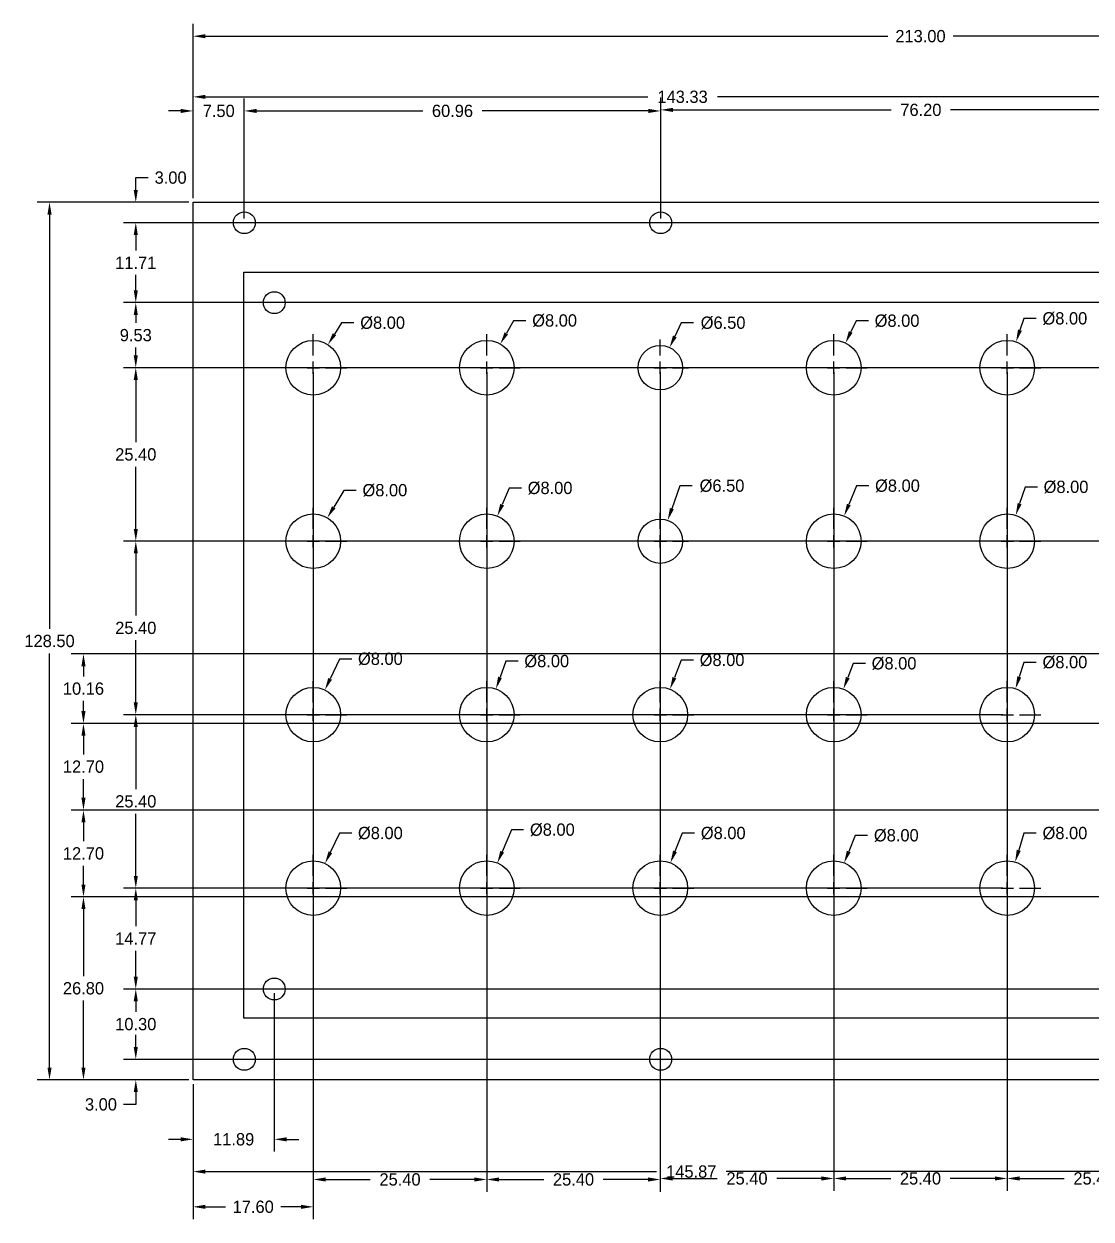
# Model space of a CAD drawing. Header units: millimetres. Extents: x -32 to 223, y -20 to 159.
# Drawn here: x -32.2 to 124, y -20.4 to 154.6 of the extents above; entities that cross this region are included whole.
import ezdxf

# ---------------------------------------------------------------- set-up
doc = ezdxf.new("R2010")
doc.units = ezdxf.units.MM
doc.header["$MEASUREMENT"] = 0
for name, color, linetype in [('Dimensions', 1, 'Continuous'), ('Dimensions 2', 1, 'Continuous'), ('Panel', 7, 'Continuous'), ('PCB', 5, 'Continuous')]:
    doc.layers.add(name, color=color, linetype=linetype)
doc.dimstyles.get("Standard").update_dxf_attribs({"dimscale": 10, "dimtxt": 0.18, "dimasz": 0.18, "dimexe": 0.18, "dimexo": 0.0625, "dimgap": 0.09, "dimtad": 0, "dimtih": 1, "dimtoh": 1, "dimzin": 0, "dimdsep": 46, "dimtxsty": 'Standard', "dimcen": -0.09, "dimadec": 0, "dimazin": 0, "dimtfac": 1, "dimtdec": 4, "dimtofl": 0, "dimtmove": 0, "dimatfit": 3, "dimfxl": 1, "dimtolj": 1, "dimtzin": 0, "dimarcsym": 0})

# ---------------------------------------------------------------- blocks, each defined once
blk = doc.blocks.new('*D55')
at = {"layer": 'Defpoints', "color": 0}
for p in [(-7.44, 152.81), (-7.44, 128.5), (205.56, 128.5)]:
    blk.add_point(p, dxfattribs=at)
at = {"layer": 'Dimensions', "color": 0, "lineweight": -2}
for p, q in [((-7.44, 129.12), (-7.44, 154.61)), ((205.56, 129.12), (205.56, 154.61)), ((-5.64, 152.81), (94.26, 152.81)), ((203.76, 152.81), (103.86, 152.81))]:
    blk.add_line(p, q, dxfattribs=at)
at = {"layer": 'Dimensions', "color": 0}
for points in [[(-5.64, 153.11), (-5.64, 152.51), (-7.44, 152.81)], [(203.76, 152.51), (203.76, 153.11), (205.56, 152.81)]]:
    blk.add_solid(points, dxfattribs=at)
at = {"layer": 'Dimensions', "color": 0, "insert": (99.06, 152.81), "char_height": 1.8, "attachment_point": 5}
blk.add_mtext('\\A1;213.00', dxfattribs=at)
blk = doc.blocks.new('*D56')
at = {"layer": 'Defpoints', "color": 0}
for p in [(-7.44, 141.87), (-7.44, 128.5), (0.06, 125.5)]:
    blk.add_point(p, dxfattribs=at)
at = {"layer": 'Dimensions', "color": 0, "lineweight": -2}
for p, q in [((-7.44, 129.12), (-7.44, 143.67)), ((0.06, 126.12), (0.06, 143.67)), ((-9.24, 141.87), (-11.04, 141.87)), ((1.86, 141.87), (3.66, 141.87))]:
    blk.add_line(p, q, dxfattribs=at)
at = {"layer": 'Dimensions', "color": 0}
for points in [[(-9.24, 141.57), (-9.24, 142.17), (-7.44, 141.87)], [(1.86, 142.17), (1.86, 141.57), (0.06, 141.87)]]:
    blk.add_solid(points, dxfattribs=at)
at = {"layer": 'Dimensions', "color": 0, "insert": (-3.69, 141.87), "char_height": 1.8, "attachment_point": 5}
blk.add_mtext('\\A1;7.50', dxfattribs=at)
blk = doc.blocks.new('*D57')
at = {"layer": 'Defpoints', "color": 0}
for p in [(0.06, 141.87), (0.06, 125.5), (61.02, 125.5)]:
    blk.add_point(p, dxfattribs=at)
at = {"layer": 'Dimensions', "color": 0, "lineweight": -2}
for p, q in [((0.06, 126.12), (0.06, 143.67)), ((61.02, 126.12), (61.02, 143.67)), ((1.86, 141.87), (26.19, 141.87)), ((59.22, 141.87), (34.89, 141.87))]:
    blk.add_line(p, q, dxfattribs=at)
at = {"layer": 'Dimensions', "color": 0}
for points in [[(1.86, 142.17), (1.86, 141.57), (0.06, 141.87)], [(59.22, 141.57), (59.22, 142.17), (61.02, 141.87)]]:
    blk.add_solid(points, dxfattribs=at)
at = {"layer": 'Dimensions', "color": 0, "insert": (30.54, 141.87), "char_height": 1.8, "attachment_point": 5}
blk.add_mtext('\\A1;60.96', dxfattribs=at)
blk = doc.blocks.new('*D58')
at = {"layer": 'Defpoints', "color": 0}
for p in [(137.22, 142.02), (61.02, 125.5), (137.22, 125.5)]:
    blk.add_point(p, dxfattribs=at)
at = {"layer": 'Dimensions', "color": 0, "lineweight": -2}
for p, q in [((61.02, 126.12), (61.02, 143.82)), ((137.22, 126.12), (137.22, 143.82)), ((62.82, 142.02), (94.77, 142.02)), ((135.42, 142.02), (103.47, 142.02))]:
    blk.add_line(p, q, dxfattribs=at)
at = {"layer": 'Dimensions', "color": 0}
for points in [[(62.82, 142.32), (62.82, 141.72), (61.02, 142.02)], [(135.42, 141.72), (135.42, 142.32), (137.22, 142.02)]]:
    blk.add_solid(points, dxfattribs=at)
at = {"layer": 'Dimensions', "color": 0, "insert": (99.12, 142.02), "char_height": 1.8, "attachment_point": 5}
blk.add_mtext('\\A1;76.20', dxfattribs=at)
blk = doc.blocks.new('*D61')
at = {"layer": 'Defpoints', "color": 0}
for p in [(-15.83, 128.5), (-7.44, 128.5), (198.18, 125.5)]:
    blk.add_point(p, dxfattribs=at)
at = {"layer": 'Dimensions', "color": 0, "lineweight": -2}
for p, q in [((-15.83, 132.1), (-14.03, 132.1)), ((-15.83, 130.3), (-15.83, 132.1)), ((-8.07, 128.5), (-17.63, 128.5)), ((197.56, 125.5), (-17.63, 125.5)), ((-15.83, 123.7), (-15.83, 121.9))]:
    blk.add_line(p, q, dxfattribs=at)
at = {"layer": 'Dimensions', "color": 0}
for points in [[(-16.13, 130.3), (-15.53, 130.3), (-15.83, 128.5)], [(-15.53, 123.7), (-16.13, 123.7), (-15.83, 125.5)]]:
    blk.add_solid(points, dxfattribs=at)
at = {"layer": 'Dimensions', "color": 0, "insert": (-10.73, 132.1), "char_height": 1.8, "attachment_point": 5}
blk.add_mtext('\\A1;3.00', dxfattribs=at)
blk = doc.blocks.new('*D62')
at = {"layer": 'Defpoints', "color": 0}
for p in [(198.18, 125.5), (-15.83, 113.8), (193.68, 113.8)]:
    blk.add_point(p, dxfattribs=at)
at = {"layer": 'Dimensions', "color": 0, "lineweight": -2}
for p, q in [((197.56, 125.5), (-17.63, 125.5)), ((-15.83, 123.7), (-15.83, 121.45)), ((-15.83, 115.59), (-15.83, 117.85)), ((193.05, 113.8), (-17.63, 113.8))]:
    blk.add_line(p, q, dxfattribs=at)
at = {"layer": 'Dimensions', "color": 0}
for points in [[(-15.53, 123.7), (-16.13, 123.7), (-15.83, 125.5)], [(-16.13, 115.59), (-15.53, 115.59), (-15.83, 113.8)]]:
    blk.add_solid(points, dxfattribs=at)
at = {"layer": 'Dimensions', "color": 0, "insert": (-15.83, 119.65), "char_height": 1.8, "attachment_point": 5}
blk.add_mtext('\\A1;11.71', dxfattribs=at)
blk = doc.blocks.new('*D63')
at = {"layer": 'Defpoints', "color": 0}
for p in [(193.68, 113.8), (-15.83, 104.27), (177.8, 104.27)]:
    blk.add_point(p, dxfattribs=at)
at = {"layer": 'Dimensions', "color": 0, "lineweight": -2}
for p, q in [((193.05, 113.8), (-17.63, 113.8)), ((-15.83, 112), (-15.83, 110.83)), ((-15.83, 106.07), (-15.83, 107.23)), ((177.18, 104.27), (-17.63, 104.27))]:
    blk.add_line(p, q, dxfattribs=at)
at = {"layer": 'Dimensions', "color": 0}
for points in [[(-15.53, 112), (-16.13, 112), (-15.83, 113.8)], [(-16.13, 106.07), (-15.53, 106.07), (-15.83, 104.27)]]:
    blk.add_solid(points, dxfattribs=at)
at = {"layer": 'Dimensions', "color": 0, "insert": (-15.83, 109.03), "char_height": 1.8, "attachment_point": 5}
blk.add_mtext('\\A1;9.53', dxfattribs=at)
blk = doc.blocks.new('*D64')
at = {"layer": 'Defpoints', "color": 0}
for p in [(-15.83, 104.27), (177.8, 104.27), (157.48, 78.87)]:
    blk.add_point(p, dxfattribs=at)
at = {"layer": 'Dimensions', "color": 0, "lineweight": -2}
for p, q in [((177.18, 104.27), (-17.63, 104.27)), ((-15.83, 102.47), (-15.83, 93.37)), ((-15.83, 80.67), (-15.83, 89.77)), ((156.85, 78.87), (-17.63, 78.87))]:
    blk.add_line(p, q, dxfattribs=at)
at = {"layer": 'Dimensions', "color": 0}
for points in [[(-15.53, 102.47), (-16.13, 102.47), (-15.83, 104.27)], [(-16.13, 80.67), (-15.53, 80.67), (-15.83, 78.87)]]:
    blk.add_solid(points, dxfattribs=at)
at = {"layer": 'Dimensions', "color": 0, "insert": (-15.83, 91.57), "char_height": 1.8, "attachment_point": 5}
blk.add_mtext('\\A1;25.40', dxfattribs=at)
blk = doc.blocks.new('*D65')
at = {"layer": 'Defpoints', "color": 0}
for p in [(157.48, 78.87), (-15.83, 53.47), (111.76, 53.47)]:
    blk.add_point(p, dxfattribs=at)
at = {"layer": 'Dimensions', "color": 0, "lineweight": -2}
for p, q in [((156.85, 78.87), (-17.63, 78.87)), ((-15.83, 77.07), (-15.83, 67.97)), ((-15.83, 55.27), (-15.83, 64.37)), ((111.14, 53.47), (-17.63, 53.47))]:
    blk.add_line(p, q, dxfattribs=at)
at = {"layer": 'Dimensions', "color": 0}
for points in [[(-15.53, 77.07), (-16.13, 77.07), (-15.83, 78.87)], [(-16.13, 55.27), (-15.53, 55.27), (-15.83, 53.47)]]:
    blk.add_solid(points, dxfattribs=at)
at = {"layer": 'Dimensions', "color": 0, "insert": (-15.83, 66.17), "char_height": 1.8, "attachment_point": 5}
blk.add_mtext('\\A1;25.40', dxfattribs=at)
blk = doc.blocks.new('*D66')
at = {"layer": 'Defpoints', "color": 0}
for p in [(-15.83, 53.47), (111.76, 53.47), (111.76, 28.07)]:
    blk.add_point(p, dxfattribs=at)
at = {"layer": 'Dimensions', "color": 0, "lineweight": -2}
for p, q in [((111.14, 53.47), (-17.63, 53.47)), ((-15.83, 51.67), (-15.83, 42.57)), ((-15.83, 29.87), (-15.83, 38.97)), ((111.14, 28.07), (-17.63, 28.07))]:
    blk.add_line(p, q, dxfattribs=at)
at = {"layer": 'Dimensions', "color": 0}
for points in [[(-15.53, 51.67), (-16.13, 51.67), (-15.83, 53.47)], [(-16.13, 29.87), (-15.53, 29.87), (-15.83, 28.07)]]:
    blk.add_solid(points, dxfattribs=at)
at = {"layer": 'Dimensions', "color": 0, "insert": (-15.83, 40.77), "char_height": 1.8, "attachment_point": 5}
blk.add_mtext('\\A1;25.40', dxfattribs=at)
blk = doc.blocks.new('*D68')
at = {"layer": 'Defpoints', "color": 0}
for p in [(-15.83, 13.3), (193.68, 13.3), (198.18, 3)]:
    blk.add_point(p, dxfattribs=at)
at = {"layer": 'Dimensions', "color": 0, "lineweight": -2}
for p, q in [((193.05, 13.3), (-17.63, 13.3)), ((-15.83, 11.5), (-15.83, 9.95)), ((-15.83, 4.8), (-15.83, 6.35)), ((197.56, 3), (-17.63, 3))]:
    blk.add_line(p, q, dxfattribs=at)
at = {"layer": 'Dimensions', "color": 0}
for points in [[(-15.53, 11.5), (-16.13, 11.5), (-15.83, 13.3)], [(-16.13, 4.8), (-15.53, 4.8), (-15.83, 3)]]:
    blk.add_solid(points, dxfattribs=at)
at = {"layer": 'Dimensions', "color": 0, "insert": (-15.83, 8.15), "char_height": 1.8, "attachment_point": 5}
blk.add_mtext('\\A1;10.30', dxfattribs=at)
blk = doc.blocks.new('*D69')
at = {"layer": 'Defpoints', "color": 0}
for p in [(198.18, 3), (-15.83, 0), (-7.44, 0)]:
    blk.add_point(p, dxfattribs=at)
at = {"layer": 'Dimensions', "color": 0, "lineweight": -2}
for p, q in [((-15.83, 4.8), (-15.83, 6.6)), ((197.56, 3), (-17.63, 3)), ((-8.06, 0), (-17.63, 0)), ((-15.83, -1.8), (-15.83, -3.6)), ((-15.83, -3.6), (-17.63, -3.6))]:
    blk.add_line(p, q, dxfattribs=at)
at = {"layer": 'Dimensions', "color": 0}
for points in [[(-16.13, 4.8), (-15.53, 4.8), (-15.83, 3)], [(-15.53, -1.8), (-16.13, -1.8), (-15.83, 0)]]:
    blk.add_solid(points, dxfattribs=at)
at = {"layer": 'Dimensions', "color": 0, "insert": (-20.93, -3.6), "char_height": 1.8, "attachment_point": 5}
blk.add_mtext('\\A1;3.00', dxfattribs=at)
blk = doc.blocks.new('*D70')
at = {"layer": 'Defpoints', "color": 0}
for p in [(-28.46, 128.5), (-7.44, 128.5), (-7.44, 0)]:
    blk.add_point(p, dxfattribs=at)
at = {"layer": 'Dimensions', "color": 0, "lineweight": -2}
for p, q in [((-8.06, 128.5), (-30.26, 128.5)), ((-28.46, 126.7), (-28.46, 66.05)), ((-28.46, 1.8), (-28.46, 62.45)), ((-8.06, 0), (-30.26, 0))]:
    blk.add_line(p, q, dxfattribs=at)
at = {"layer": 'Dimensions', "color": 0}
for points in [[(-28.16, 126.7), (-28.76, 126.7), (-28.46, 128.5)], [(-28.76, 1.8), (-28.16, 1.8), (-28.46, 0)]]:
    blk.add_solid(points, dxfattribs=at)
at = {"layer": 'Dimensions', "color": 0, "insert": (-28.46, 64.25), "char_height": 1.8, "attachment_point": 5}
blk.add_mtext('\\A1;128.50', dxfattribs=at)
blk = doc.blocks.new('*D71')
at = {"layer": 'Defpoints', "color": 0}
for p in [(4.45, 13.3), (-7.44, 0), (-7.44, -8.71)]:
    blk.add_point(p, dxfattribs=at)
at = {"layer": 'Dimensions', "color": 0, "lineweight": -2}
for p, q in [((4.45, 12.68), (4.45, -10.51)), ((-7.44, -0.62), (-7.44, -10.51)), ((-9.24, -8.71), (-11.04, -8.71)), ((6.25, -8.71), (8.05, -8.71))]:
    blk.add_line(p, q, dxfattribs=at)
at = {"layer": 'Dimensions', "color": 0}
for points in [[(-9.24, -9.01), (-9.24, -8.41), (-7.44, -8.71)], [(6.25, -8.41), (6.25, -9.01), (4.45, -8.71)]]:
    blk.add_solid(points, dxfattribs=at)
at = {"layer": 'Dimensions', "color": 0, "insert": (-1.5, -8.71), "char_height": 1.8, "attachment_point": 5}
blk.add_mtext('\\A1;11.89', dxfattribs=at)
blk = doc.blocks.new('*D73')
at = {"layer": 'Defpoints', "color": 0}
for p in [(10.16, 104.27), (-7.44, 0), (-7.44, -18.59)]:
    blk.add_point(p, dxfattribs=at)
at = {"layer": 'Dimensions', "color": 0, "lineweight": -2}
for p, q in [((10.16, 103.64), (10.16, -20.39)), ((-7.44, -0.62), (-7.44, -20.39)), ((-5.64, -18.59), (-2.69, -18.59)), ((8.36, -18.59), (5.41, -18.59))]:
    blk.add_line(p, q, dxfattribs=at)
at = {"layer": 'Dimensions', "color": 0}
for points in [[(-5.64, -18.29), (-5.64, -18.89), (-7.44, -18.59)], [(8.36, -18.89), (8.36, -18.29), (10.16, -18.59)]]:
    blk.add_solid(points, dxfattribs=at)
at = {"layer": 'Dimensions', "color": 0, "insert": (1.36, -18.59), "char_height": 1.8, "attachment_point": 5}
blk.add_mtext('\\A1;17.60', dxfattribs=at)
blk = doc.blocks.new('*D74')
at = {"layer": 'Defpoints', "color": 0}
for p in [(10.16, 104.27), (35.56, 104.27), (35.56, -14.59)]:
    blk.add_point(p, dxfattribs=at)
at = {"layer": 'Dimensions', "color": 0, "lineweight": -2}
for p, q in [((10.16, 103.64), (10.16, -16.39)), ((35.56, 103.64), (35.56, -16.39)), ((11.96, -14.59), (18.51, -14.59)), ((33.76, -14.59), (27.21, -14.59))]:
    blk.add_line(p, q, dxfattribs=at)
at = {"layer": 'Dimensions', "color": 0}
for points in [[(11.96, -14.29), (11.96, -14.89), (10.16, -14.59)], [(33.76, -14.89), (33.76, -14.29), (35.56, -14.59)]]:
    blk.add_solid(points, dxfattribs=at)
at = {"layer": 'Dimensions', "color": 0, "insert": (22.86, -14.59), "char_height": 1.8, "attachment_point": 5}
blk.add_mtext('\\A1;25.40', dxfattribs=at)
blk = doc.blocks.new('*D75')
at = {"layer": 'Defpoints', "color": 0}
for p in [(35.56, 104.27), (60.96, 104.27), (60.96, -14.59)]:
    blk.add_point(p, dxfattribs=at)
at = {"layer": 'Dimensions', "color": 0, "lineweight": -2}
for p, q in [((35.56, 103.64), (35.56, -16.39)), ((60.96, 103.64), (60.96, -16.39)), ((37.36, -14.59), (43.91, -14.59)), ((59.16, -14.59), (52.61, -14.59))]:
    blk.add_line(p, q, dxfattribs=at)
at = {"layer": 'Dimensions', "color": 0}
for points in [[(37.36, -14.29), (37.36, -14.89), (35.56, -14.59)], [(59.16, -14.89), (59.16, -14.29), (60.96, -14.59)]]:
    blk.add_solid(points, dxfattribs=at)
at = {"layer": 'Dimensions', "color": 0, "insert": (48.26, -14.59), "char_height": 1.8, "attachment_point": 5}
blk.add_mtext('\\A1;25.40', dxfattribs=at)
blk = doc.blocks.new('*D76')
at = {"layer": 'Defpoints', "color": 0}
for p in [(60.96, 104.27), (86.36, 104.27), (86.36, -14.44)]:
    blk.add_point(p, dxfattribs=at)
at = {"layer": 'Dimensions', "color": 0, "lineweight": -2}
for p, q in [((60.96, 103.64), (60.96, -16.24)), ((86.36, 103.64), (86.36, -16.24)), ((62.76, -14.44), (69.31, -14.44)), ((84.56, -14.44), (78.01, -14.44))]:
    blk.add_line(p, q, dxfattribs=at)
at = {"layer": 'Dimensions', "color": 0}
for points in [[(62.76, -14.14), (62.76, -14.74), (60.96, -14.44)], [(84.56, -14.74), (84.56, -14.14), (86.36, -14.44)]]:
    blk.add_solid(points, dxfattribs=at)
at = {"layer": 'Dimensions', "color": 0, "insert": (73.66, -14.44), "char_height": 1.8, "attachment_point": 5}
blk.add_mtext('\\A1;25.40', dxfattribs=at)
blk = doc.blocks.new('*D77')
at = {"layer": 'Defpoints', "color": 0}
for p in [(86.36, 104.27), (111.76, 104.27), (86.36, -14.44)]:
    blk.add_point(p, dxfattribs=at)
at = {"layer": 'Dimensions', "color": 0, "lineweight": -2}
for p, q in [((86.36, 103.64), (86.36, -16.24)), ((111.76, 103.64), (111.76, -16.24)), ((88.16, -14.44), (94.71, -14.44)), ((109.96, -14.44), (103.41, -14.44))]:
    blk.add_line(p, q, dxfattribs=at)
at = {"layer": 'Dimensions', "color": 0}
for points in [[(88.16, -14.14), (88.16, -14.74), (86.36, -14.44)], [(109.96, -14.74), (109.96, -14.14), (111.76, -14.44)]]:
    blk.add_solid(points, dxfattribs=at)
at = {"layer": 'Dimensions', "color": 0, "insert": (99.06, -14.44), "char_height": 1.8, "attachment_point": 5}
blk.add_mtext('\\A1;25.40', dxfattribs=at)
blk = doc.blocks.new('*D78')
at = {"layer": 'Defpoints', "color": 0}
for p in [(111.76, 104.27), (137.16, 104.27), (111.76, -14.44)]:
    blk.add_point(p, dxfattribs=at)
at = {"layer": 'Dimensions', "color": 0, "lineweight": -2}
for p, q in [((111.76, 103.64), (111.76, -16.24)), ((137.16, 103.64), (137.16, -16.24)), ((113.56, -14.44), (120.11, -14.44)), ((135.36, -14.44), (128.81, -14.44))]:
    blk.add_line(p, q, dxfattribs=at)
at = {"layer": 'Dimensions', "color": 0}
for points in [[(113.56, -14.14), (113.56, -14.74), (111.76, -14.44)], [(135.36, -14.74), (135.36, -14.14), (137.16, -14.44)]]:
    blk.add_solid(points, dxfattribs=at)
at = {"layer": 'Dimensions', "color": 0, "insert": (124.46, -14.44), "char_height": 1.8, "attachment_point": 5}
blk.add_mtext('\\A1;25.40', dxfattribs=at)
blk = doc.blocks.new('*D84')
at = {"layer": 'Defpoints', "color": 0}
for p in [(158.75, 62.36), (-23.49, 52.2), (156.21, 52.2)]:
    blk.add_point(p, dxfattribs=at)
at = {"layer": 'Dimensions 2', "color": 0, "lineweight": -2}
for p, q in [((158.12, 62.36), (-25.29, 62.36)), ((-23.49, 60.56), (-23.49, 59.08)), ((-23.49, 54), (-23.49, 55.48)), ((155.59, 52.2), (-25.29, 52.2))]:
    blk.add_line(p, q, dxfattribs=at)
at = {"layer": 'Dimensions 2', "color": 0}
for points in [[(-23.19, 60.56), (-23.79, 60.56), (-23.49, 62.36)], [(-23.79, 54), (-23.19, 54), (-23.49, 52.2)]]:
    blk.add_solid(points, dxfattribs=at)
at = {"layer": 'Dimensions 2', "color": 0, "insert": (-23.49, 57.28), "char_height": 1.8, "attachment_point": 5}
blk.add_mtext('\\A1;10.16', dxfattribs=at)
blk = doc.blocks.new('*D85')
at = {"layer": 'Defpoints', "color": 0}
for p in [(156.21, 52.2), (-23.49, 39.5), (156.21, 39.5)]:
    blk.add_point(p, dxfattribs=at)
at = {"layer": 'Dimensions 2', "color": 0, "lineweight": -2}
for p, q in [((155.59, 52.2), (-25.29, 52.2)), ((-23.49, 50.4), (-23.49, 47.65)), ((-23.49, 41.3), (-23.49, 44.05)), ((155.59, 39.5), (-25.29, 39.5))]:
    blk.add_line(p, q, dxfattribs=at)
at = {"layer": 'Dimensions 2', "color": 0}
for points in [[(-23.19, 50.4), (-23.79, 50.4), (-23.49, 52.2)], [(-23.79, 41.3), (-23.19, 41.3), (-23.49, 39.5)]]:
    blk.add_solid(points, dxfattribs=at)
at = {"layer": 'Dimensions 2', "color": 0, "insert": (-23.49, 45.85), "char_height": 1.8, "attachment_point": 5}
blk.add_mtext('\\A1;12.70', dxfattribs=at)
blk = doc.blocks.new('*D86')
at = {"layer": 'Defpoints', "color": 0}
for p in [(-23.49, 39.5), (156.21, 39.5), (156.21, 26.8)]:
    blk.add_point(p, dxfattribs=at)
at = {"layer": 'Dimensions 2', "color": 0, "lineweight": -2}
for p, q in [((155.59, 39.5), (-25.29, 39.5)), ((-23.49, 37.7), (-23.49, 34.95)), ((-23.49, 28.6), (-23.49, 31.35)), ((155.59, 26.8), (-25.29, 26.8))]:
    blk.add_line(p, q, dxfattribs=at)
at = {"layer": 'Dimensions 2', "color": 0}
for points in [[(-23.19, 37.7), (-23.79, 37.7), (-23.49, 39.5)], [(-23.79, 28.6), (-23.19, 28.6), (-23.49, 26.8)]]:
    blk.add_solid(points, dxfattribs=at)
at = {"layer": 'Dimensions 2', "color": 0, "insert": (-23.49, 33.15), "char_height": 1.8, "attachment_point": 5}
blk.add_mtext('\\A1;12.70', dxfattribs=at)
blk = doc.blocks.new('*D88')
at = {"layer": 'Defpoints', "color": 0}
for p in [(-7.44, 143.93), (-7.44, 128.5), (135.89, 62.36)]:
    blk.add_point(p, dxfattribs=at)
at = {"layer": 'Dimensions 2', "color": 0, "lineweight": -2}
for p, q in [((-7.44, 129.12), (-7.44, 145.73)), ((135.89, 62.98), (135.89, 145.73)), ((-5.64, 143.93), (59.13, 143.93)), ((134.09, 143.93), (69.33, 143.93))]:
    blk.add_line(p, q, dxfattribs=at)
at = {"layer": 'Dimensions 2', "color": 0}
for points in [[(-5.64, 144.23), (-5.64, 143.63), (-7.44, 143.93)], [(134.09, 143.63), (134.09, 144.23), (135.89, 143.93)]]:
    blk.add_solid(points, dxfattribs=at)
at = {"layer": 'Dimensions 2', "color": 0, "insert": (64.23, 143.93), "char_height": 1.8, "attachment_point": 5}
blk.add_mtext('\\A1;143.33', dxfattribs=at)
blk = doc.blocks.new('*D89')
at = {"layer": 'Defpoints', "color": 0}
for p in [(138.43, 52.2), (-7.44, 0), (-7.44, -13.44)]:
    blk.add_point(p, dxfattribs=at)
at = {"layer": 'Dimensions 2', "color": 0, "lineweight": -2}
for p, q in [((138.43, 51.58), (138.43, -15.24)), ((-7.44, -0.62), (-7.44, -15.24)), ((-5.64, -13.44), (60.39, -13.44)), ((136.63, -13.44), (70.59, -13.44))]:
    blk.add_line(p, q, dxfattribs=at)
at = {"layer": 'Dimensions 2', "color": 0}
for points in [[(-5.64, -13.14), (-5.64, -13.74), (-7.44, -13.44)], [(136.63, -13.74), (136.63, -13.14), (138.43, -13.44)]]:
    blk.add_solid(points, dxfattribs=at)
at = {"layer": 'Dimensions 2', "color": 0, "insert": (65.5, -13.44), "char_height": 1.8, "attachment_point": 5}
blk.add_mtext('\\A1;145.87', dxfattribs=at)
blk = doc.blocks.new('*D103')
at = {"layer": 'Defpoints', "color": 0}
for p in [(12.3, 107.65), (8.02, 100.89)]:
    blk.add_point(p, dxfattribs=at)
at = {"layer": 'Dimensions', "color": 0, "lineweight": -2}
for p, q in [((14.31, 110.83), (13.26, 109.17)), ((16.11, 110.83), (14.31, 110.83))]:
    blk.add_line(p, q, dxfattribs=at)
at = {"layer": 'Dimensions', "color": 0}
for p, q in [((10.16, 106.07), (10.16, 109.17)), ((10.16, 103.37), (10.16, 105.17)), ((8.36, 104.27), (5.26, 104.27)), ((9.26, 104.27), (11.06, 104.27)), ((11.96, 104.27), (15.06, 104.27)), ((10.16, 102.47), (10.16, 99.37))]:
    blk.add_line(p, q, dxfattribs=at)
blk.add_solid([(13.01, 109.33), (13.51, 109.01), (12.3, 107.65)], dxfattribs=at)
at = {"layer": 'Dimensions', "color": 0, "insert": (20.31, 110.83), "char_height": 1.8, "attachment_point": 5}
blk.add_mtext('\\A1;%%c8.00', dxfattribs=at)
blk = doc.blocks.new('*D104')
at = {"layer": 'Defpoints', "color": 0}
for p in [(62.33, 107.22), (59.59, 101.32)]:
    blk.add_point(p, dxfattribs=at)
at = {"layer": 'Dimensions', "color": 0, "lineweight": -2}
for p, q in [((64.01, 110.83), (63.09, 108.85)), ((65.81, 110.83), (64.01, 110.83))]:
    blk.add_line(p, q, dxfattribs=at)
at = {"layer": 'Dimensions', "color": 0}
for p, q in [((60.96, 106.07), (60.96, 108.42)), ((60.96, 103.37), (60.96, 105.17)), ((59.16, 104.27), (56.81, 104.27)), ((60.06, 104.27), (61.86, 104.27)), ((62.76, 104.27), (65.11, 104.27)), ((60.96, 102.47), (60.96, 100.12))]:
    blk.add_line(p, q, dxfattribs=at)
blk.add_solid([(62.82, 108.98), (63.36, 108.72), (62.33, 107.22)], dxfattribs=at)
at = {"layer": 'Dimensions', "color": 0, "insert": (70.16, 110.83), "char_height": 1.8, "attachment_point": 5}
blk.add_mtext('\\A1;%%c6.50', dxfattribs=at)
blk = doc.blocks.new('*D105')
at = {"layer": 'Defpoints', "color": 0}
for p in [(62.05, 81.93), (59.87, 75.81)]:
    blk.add_point(p, dxfattribs=at)
at = {"layer": 'Dimensions', "color": 0, "lineweight": -2}
for p, q in [((63.85, 86.97), (62.66, 83.63)), ((65.65, 86.97), (63.85, 86.97))]:
    blk.add_line(p, q, dxfattribs=at)
at = {"layer": 'Dimensions', "color": 0}
for p, q in [((60.96, 80.67), (60.96, 83.02)), ((59.16, 78.87), (56.81, 78.87)), ((60.06, 78.87), (61.86, 78.87)), ((60.96, 77.97), (60.96, 79.77)), ((62.76, 78.87), (65.11, 78.87)), ((60.96, 77.07), (60.96, 74.72))]:
    blk.add_line(p, q, dxfattribs=at)
blk.add_solid([(62.37, 83.73), (62.94, 83.53), (62.05, 81.93)], dxfattribs=at)
at = {"layer": 'Dimensions', "color": 0, "insert": (70, 86.97), "char_height": 1.8, "attachment_point": 5}
blk.add_mtext('\\A1;%%c6.50', dxfattribs=at)
blk = doc.blocks.new('*D108')
at = {"layer": 'Defpoints', "color": 0}
for p in [(37.54, 107.74), (33.58, 100.8)]:
    blk.add_point(p, dxfattribs=at)
at = {"layer": 'Dimensions', "color": 0, "lineweight": -2}
for p, q in [((39.49, 111.16), (38.43, 109.31)), ((41.29, 111.16), (39.49, 111.16))]:
    blk.add_line(p, q, dxfattribs=at)
at = {"layer": 'Dimensions', "color": 0}
for p, q in [((35.56, 106.07), (35.56, 109.17)), ((35.56, 103.37), (35.56, 105.17)), ((33.76, 104.27), (30.66, 104.27)), ((34.66, 104.27), (36.46, 104.27)), ((37.36, 104.27), (40.46, 104.27)), ((35.56, 102.47), (35.56, 99.37))]:
    blk.add_line(p, q, dxfattribs=at)
blk.add_solid([(38.17, 109.46), (38.69, 109.16), (37.54, 107.74)], dxfattribs=at)
at = {"layer": 'Dimensions', "color": 0, "insert": (45.49, 111.16), "char_height": 1.8, "attachment_point": 5}
blk.add_mtext('\\A1;%%c8.00', dxfattribs=at)
blk = doc.blocks.new('*D109')
at = {"layer": 'Defpoints', "color": 0}
for p in [(88.08, 107.88), (84.64, 100.66)]:
    blk.add_point(p, dxfattribs=at)
at = {"layer": 'Dimensions', "color": 0, "lineweight": -2}
for p, q in [((89.63, 111.13), (88.85, 109.51)), ((91.43, 111.13), (89.63, 111.13))]:
    blk.add_line(p, q, dxfattribs=at)
at = {"layer": 'Dimensions', "color": 0}
for p, q in [((86.36, 106.07), (86.36, 109.17)), ((86.36, 103.37), (86.36, 105.17)), ((84.56, 104.27), (81.46, 104.27)), ((85.46, 104.27), (87.26, 104.27)), ((88.16, 104.27), (91.26, 104.27)), ((86.36, 102.47), (86.36, 99.37))]:
    blk.add_line(p, q, dxfattribs=at)
blk.add_solid([(88.58, 109.64), (89.12, 109.38), (88.08, 107.88)], dxfattribs=at)
at = {"layer": 'Dimensions', "color": 0, "insert": (95.63, 111.13), "char_height": 1.8, "attachment_point": 5}
blk.add_mtext('\\A1;%%c8.00', dxfattribs=at)
blk = doc.blocks.new('*D110')
at = {"layer": 'Defpoints', "color": 0}
for p in [(113.05, 108.06), (110.47, 100.48)]:
    blk.add_point(p, dxfattribs=at)
at = {"layer": 'Dimensions', "color": 0, "lineweight": -2}
for p, q in [((114.2, 111.47), (113.63, 109.76)), ((116, 111.47), (114.2, 111.47))]:
    blk.add_line(p, q, dxfattribs=at)
at = {"layer": 'Dimensions', "color": 0}
for p, q in [((111.76, 106.07), (111.76, 109.17)), ((111.76, 103.37), (111.76, 105.17)), ((109.96, 104.27), (106.86, 104.27)), ((110.86, 104.27), (112.66, 104.27)), ((113.56, 104.27), (116.66, 104.27)), ((111.76, 102.47), (111.76, 99.37))]:
    blk.add_line(p, q, dxfattribs=at)
blk.add_solid([(113.34, 109.86), (113.91, 109.67), (113.05, 108.06)], dxfattribs=at)
at = {"layer": 'Dimensions', "color": 0, "insert": (120.2, 111.47), "char_height": 1.8, "attachment_point": 5}
blk.add_mtext('\\A1;%%c8.00', dxfattribs=at)
blk = doc.blocks.new('*D113')
at = {"layer": 'Defpoints', "color": 0}
for p in [(12.22, 82.3), (8.1, 75.44)]:
    blk.add_point(p, dxfattribs=at)
at = {"layer": 'Dimensions', "color": 0, "lineweight": -2}
for p, q in [((14.64, 86.31), (13.15, 83.84)), ((16.44, 86.31), (14.64, 86.31))]:
    blk.add_line(p, q, dxfattribs=at)
at = {"layer": 'Dimensions', "color": 0}
for p, q in [((10.16, 80.67), (10.16, 83.77)), ((8.36, 78.87), (5.26, 78.87)), ((9.26, 78.87), (11.06, 78.87)), ((10.16, 77.97), (10.16, 79.77)), ((11.96, 78.87), (15.06, 78.87)), ((10.16, 77.07), (10.16, 73.97))]:
    blk.add_line(p, q, dxfattribs=at)
blk.add_solid([(12.89, 83.99), (13.41, 83.68), (12.22, 82.3)], dxfattribs=at)
at = {"layer": 'Dimensions', "color": 0, "insert": (20.64, 86.31), "char_height": 1.8, "attachment_point": 5}
blk.add_mtext('\\A1;%%c8.00', dxfattribs=at)
blk = doc.blocks.new('*D114')
at = {"layer": 'Defpoints', "color": 0}
for p in [(37.11, 82.56), (34.01, 75.18)]:
    blk.add_point(p, dxfattribs=at)
at = {"layer": 'Dimensions', "color": 0, "lineweight": -2}
for p, q in [((38.83, 86.64), (37.81, 84.22)), ((40.63, 86.64), (38.83, 86.64))]:
    blk.add_line(p, q, dxfattribs=at)
at = {"layer": 'Dimensions', "color": 0}
for p, q in [((35.56, 80.67), (35.56, 83.77)), ((33.76, 78.87), (30.66, 78.87)), ((34.66, 78.87), (36.46, 78.87)), ((35.56, 77.97), (35.56, 79.77)), ((37.36, 78.87), (40.46, 78.87)), ((35.56, 77.07), (35.56, 73.97))]:
    blk.add_line(p, q, dxfattribs=at)
blk.add_solid([(37.53, 84.33), (38.09, 84.1), (37.11, 82.56)], dxfattribs=at)
at = {"layer": 'Dimensions', "color": 0, "insert": (44.83, 86.64), "char_height": 1.8, "attachment_point": 5}
blk.add_mtext('\\A1;%%c8.00', dxfattribs=at)
blk = doc.blocks.new('*D115')
at = {"layer": 'Defpoints', "color": 0}
for p in [(87.88, 82.57), (84.84, 75.17)]:
    blk.add_point(p, dxfattribs=at)
at = {"layer": 'Dimensions', "color": 0, "lineweight": -2}
for p, q in [((89.69, 86.97), (88.56, 84.23)), ((91.49, 86.97), (89.69, 86.97))]:
    blk.add_line(p, q, dxfattribs=at)
at = {"layer": 'Dimensions', "color": 0}
for p, q in [((86.36, 80.67), (86.36, 83.77)), ((84.56, 78.87), (81.46, 78.87)), ((85.46, 78.87), (87.26, 78.87)), ((86.36, 77.97), (86.36, 79.77)), ((88.16, 78.87), (91.26, 78.87)), ((86.36, 77.07), (86.36, 73.97))]:
    blk.add_line(p, q, dxfattribs=at)
blk.add_solid([(88.29, 84.35), (88.84, 84.12), (87.88, 82.57)], dxfattribs=at)
at = {"layer": 'Dimensions', "color": 0, "insert": (95.69, 86.97), "char_height": 1.8, "attachment_point": 5}
blk.add_mtext('\\A1;%%c8.00', dxfattribs=at)
blk = doc.blocks.new('*D116')
at = {"layer": 'Defpoints', "color": 0}
for p in [(113.01, 82.67), (110.51, 75.07)]:
    blk.add_point(p, dxfattribs=at)
at = {"layer": 'Dimensions', "color": 0, "lineweight": -2}
for p, q in [((114.37, 86.8), (113.57, 84.38)), ((116.17, 86.8), (114.37, 86.8))]:
    blk.add_line(p, q, dxfattribs=at)
at = {"layer": 'Dimensions', "color": 0}
for p, q in [((111.76, 80.67), (111.76, 83.77)), ((109.96, 78.87), (106.86, 78.87)), ((110.86, 78.87), (112.66, 78.87)), ((111.76, 77.97), (111.76, 79.77)), ((113.56, 78.87), (116.66, 78.87)), ((111.76, 77.07), (111.76, 73.97))]:
    blk.add_line(p, q, dxfattribs=at)
blk.add_solid([(113.29, 84.47), (113.86, 84.28), (113.01, 82.67)], dxfattribs=at)
at = {"layer": 'Dimensions', "color": 0, "insert": (120.37, 86.8), "char_height": 1.8, "attachment_point": 5}
blk.add_mtext('\\A1;%%c8.00', dxfattribs=at)
blk = doc.blocks.new('*D118')
at = {"layer": 'Defpoints', "color": 0}
for p in [(11.86, 57.09), (8.46, 49.85)]:
    blk.add_point(p, dxfattribs=at)
at = {"layer": 'Dimensions', "color": 0, "lineweight": -2}
for p, q in [((13.98, 61.62), (12.62, 58.72)), ((15.78, 61.62), (13.98, 61.62))]:
    blk.add_line(p, q, dxfattribs=at)
at = {"layer": 'Dimensions', "color": 0}
for p, q in [((10.16, 55.27), (10.16, 58.37)), ((10.16, 52.57), (10.16, 54.37)), ((8.36, 53.47), (5.26, 53.47)), ((9.26, 53.47), (11.06, 53.47)), ((11.96, 53.47), (15.06, 53.47)), ((10.16, 51.67), (10.16, 48.57))]:
    blk.add_line(p, q, dxfattribs=at)
blk.add_solid([(12.35, 58.85), (12.89, 58.59), (11.86, 57.09)], dxfattribs=at)
at = {"layer": 'Dimensions', "color": 0, "insert": (19.98, 61.62), "char_height": 1.8, "attachment_point": 5}
blk.add_mtext('\\A1;%%c8.00', dxfattribs=at)
blk = doc.blocks.new('*D119')
at = {"layer": 'Defpoints', "color": 0}
for p in [(36.9, 57.24), (34.22, 49.7)]:
    blk.add_point(p, dxfattribs=at)
at = {"layer": 'Dimensions', "color": 0, "lineweight": -2}
for p, q in [((38.34, 61.29), (37.5, 58.94)), ((40.14, 61.29), (38.34, 61.29))]:
    blk.add_line(p, q, dxfattribs=at)
at = {"layer": 'Dimensions', "color": 0}
for p, q in [((35.56, 55.27), (35.56, 58.37)), ((35.56, 52.57), (35.56, 54.37)), ((33.76, 53.47), (30.66, 53.47)), ((34.66, 53.47), (36.46, 53.47)), ((37.36, 53.47), (40.46, 53.47)), ((35.56, 51.67), (35.56, 48.57))]:
    blk.add_line(p, q, dxfattribs=at)
blk.add_solid([(37.22, 59.04), (37.78, 58.84), (36.9, 57.24)], dxfattribs=at)
at = {"layer": 'Dimensions', "color": 0, "insert": (44.34, 61.29), "char_height": 1.8, "attachment_point": 5}
blk.add_mtext('\\A1;%%c8.00', dxfattribs=at)
blk = doc.blocks.new('*D120')
at = {"layer": 'Defpoints', "color": 0}
for p in [(62.39, 57.21), (59.53, 49.73)]:
    blk.add_point(p, dxfattribs=at)
at = {"layer": 'Dimensions', "color": 0, "lineweight": -2}
for p, q in [((64.01, 61.46), (63.03, 58.89)), ((65.81, 61.46), (64.01, 61.46))]:
    blk.add_line(p, q, dxfattribs=at)
at = {"layer": 'Dimensions', "color": 0}
for p, q in [((60.96, 55.27), (60.96, 58.37)), ((60.96, 52.57), (60.96, 54.37)), ((59.16, 53.47), (56.06, 53.47)), ((60.06, 53.47), (61.86, 53.47)), ((62.76, 53.47), (65.86, 53.47)), ((60.96, 51.67), (60.96, 48.57))]:
    blk.add_line(p, q, dxfattribs=at)
blk.add_solid([(62.75, 58.99), (63.31, 58.78), (62.39, 57.21)], dxfattribs=at)
at = {"layer": 'Dimensions', "color": 0, "insert": (70.01, 61.46), "char_height": 1.8, "attachment_point": 5}
blk.add_mtext('\\A1;%%c8.00', dxfattribs=at)
blk = doc.blocks.new('*D121')
at = {"layer": 'Defpoints', "color": 0}
for p in [(87.77, 57.21), (84.95, 49.73)]:
    blk.add_point(p, dxfattribs=at)
at = {"layer": 'Dimensions', "color": 0, "lineweight": -2}
for p, q in [((89.19, 60.96), (88.41, 58.9)), ((90.99, 60.96), (89.19, 60.96))]:
    blk.add_line(p, q, dxfattribs=at)
at = {"layer": 'Dimensions', "color": 0}
for p, q in [((86.36, 55.27), (86.36, 58.37)), ((86.36, 52.57), (86.36, 54.37)), ((84.56, 53.47), (81.46, 53.47)), ((85.46, 53.47), (87.26, 53.47)), ((88.16, 53.47), (91.26, 53.47)), ((86.36, 51.67), (86.36, 48.57))]:
    blk.add_line(p, q, dxfattribs=at)
blk.add_solid([(88.13, 59), (88.69, 58.79), (87.77, 57.21)], dxfattribs=at)
at = {"layer": 'Dimensions', "color": 0, "insert": (95.19, 60.96), "char_height": 1.8, "attachment_point": 5}
blk.add_mtext('\\A1;%%c8.00', dxfattribs=at)
blk = doc.blocks.new('*D122')
at = {"layer": 'Defpoints', "color": 0}
for p in [(112.98, 57.28), (110.54, 49.66)]:
    blk.add_point(p, dxfattribs=at)
at = {"layer": 'Dimensions', "color": 0, "lineweight": -2}
for p, q in [((114.21, 61.13), (113.53, 58.99)), ((116.01, 61.13), (114.21, 61.13))]:
    blk.add_line(p, q, dxfattribs=at)
at = {"layer": 'Dimensions', "color": 0}
for p, q in [((111.76, 55.27), (111.76, 58.37)), ((111.76, 52.57), (111.76, 54.37)), ((109.96, 53.47), (106.86, 53.47)), ((110.86, 53.47), (112.66, 53.47)), ((113.56, 53.47), (116.66, 53.47)), ((111.76, 51.67), (111.76, 48.57))]:
    blk.add_line(p, q, dxfattribs=at)
blk.add_solid([(113.24, 59.09), (113.81, 58.9), (112.98, 57.28)], dxfattribs=at)
at = {"layer": 'Dimensions', "color": 0, "insert": (120.21, 61.13), "char_height": 1.8, "attachment_point": 5}
blk.add_mtext('\\A1;%%c8.00', dxfattribs=at)
blk = doc.blocks.new('*D123')
at = {"layer": 'Defpoints', "color": 0}
for p in [(11.88, 31.68), (8.44, 24.46)]:
    blk.add_point(p, dxfattribs=at)
at = {"layer": 'Dimensions', "color": 0, "lineweight": -2}
for p, q in [((13.98, 36.11), (12.65, 33.31)), ((15.78, 36.11), (13.98, 36.11))]:
    blk.add_line(p, q, dxfattribs=at)
at = {"layer": 'Dimensions', "color": 0}
for p, q in [((10.16, 29.87), (10.16, 32.97)), ((8.36, 28.07), (5.26, 28.07)), ((9.26, 28.07), (11.06, 28.07)), ((10.16, 27.17), (10.16, 28.97)), ((11.96, 28.07), (15.06, 28.07)), ((10.16, 26.27), (10.16, 23.17))]:
    blk.add_line(p, q, dxfattribs=at)
blk.add_solid([(12.38, 33.44), (12.92, 33.18), (11.88, 31.68)], dxfattribs=at)
at = {"layer": 'Dimensions', "color": 0, "insert": (19.98, 36.11), "char_height": 1.8, "attachment_point": 5}
blk.add_mtext('\\A1;%%c8.00', dxfattribs=at)
blk = doc.blocks.new('*D124')
at = {"layer": 'Defpoints', "color": 0}
for p in [(37.11, 31.76), (34.01, 24.38)]:
    blk.add_point(p, dxfattribs=at)
at = {"layer": 'Dimensions', "color": 0, "lineweight": -2}
for p, q in [((39.16, 36.61), (37.81, 33.41)), ((40.96, 36.61), (39.16, 36.61))]:
    blk.add_line(p, q, dxfattribs=at)
at = {"layer": 'Dimensions', "color": 0}
for p, q in [((35.56, 29.87), (35.56, 32.97)), ((33.76, 28.07), (30.66, 28.07)), ((34.66, 28.07), (36.46, 28.07)), ((35.56, 27.17), (35.56, 28.97)), ((37.36, 28.07), (40.46, 28.07)), ((35.56, 26.27), (35.56, 23.17))]:
    blk.add_line(p, q, dxfattribs=at)
blk.add_solid([(37.54, 33.53), (38.09, 33.3), (37.11, 31.76)], dxfattribs=at)
at = {"layer": 'Dimensions', "color": 0, "insert": (45.16, 36.61), "char_height": 1.8, "attachment_point": 5}
blk.add_mtext('\\A1;%%c8.00', dxfattribs=at)
blk = doc.blocks.new('*D125')
at = {"layer": 'Defpoints', "color": 0}
for p in [(62.45, 31.78), (59.47, 24.36)]:
    blk.add_point(p, dxfattribs=at)
at = {"layer": 'Dimensions', "color": 0, "lineweight": -2}
for p, q in [((64.18, 36.11), (63.11, 33.46)), ((65.98, 36.11), (64.18, 36.11))]:
    blk.add_line(p, q, dxfattribs=at)
at = {"layer": 'Dimensions', "color": 0}
for p, q in [((60.96, 29.87), (60.96, 32.97)), ((59.16, 28.07), (56.06, 28.07)), ((60.06, 28.07), (61.86, 28.07)), ((60.96, 27.17), (60.96, 28.97)), ((62.76, 28.07), (65.86, 28.07)), ((60.96, 26.27), (60.96, 23.17))]:
    blk.add_line(p, q, dxfattribs=at)
blk.add_solid([(62.84, 33.57), (63.39, 33.34), (62.45, 31.78)], dxfattribs=at)
at = {"layer": 'Dimensions', "color": 0, "insert": (70.18, 36.11), "char_height": 1.8, "attachment_point": 5}
blk.add_mtext('\\A1;%%c8.00', dxfattribs=at)
blk = doc.blocks.new('*D126')
at = {"layer": 'Defpoints', "color": 0}
for p in [(87.88, 31.77), (84.84, 24.37)]:
    blk.add_point(p, dxfattribs=at)
at = {"layer": 'Dimensions', "color": 0, "lineweight": -2}
for p, q in [((89.52, 35.78), (88.56, 33.44)), ((91.32, 35.78), (89.52, 35.78))]:
    blk.add_line(p, q, dxfattribs=at)
at = {"layer": 'Dimensions', "color": 0}
for p, q in [((86.36, 29.87), (86.36, 32.97)), ((84.56, 28.07), (81.46, 28.07)), ((85.46, 28.07), (87.26, 28.07)), ((86.36, 27.17), (86.36, 28.97)), ((88.16, 28.07), (91.26, 28.07)), ((86.36, 26.27), (86.36, 23.17))]:
    blk.add_line(p, q, dxfattribs=at)
blk.add_solid([(88.28, 33.55), (88.84, 33.32), (87.88, 31.77)], dxfattribs=at)
at = {"layer": 'Dimensions', "color": 0, "insert": (95.52, 35.78), "char_height": 1.8, "attachment_point": 5}
blk.add_mtext('\\A1;%%c8.00', dxfattribs=at)
blk = doc.blocks.new('*D127')
at = {"layer": 'Defpoints', "color": 0}
for p in [(112.92, 31.9), (110.6, 24.24)]:
    blk.add_point(p, dxfattribs=at)
at = {"layer": 'Dimensions', "color": 0, "lineweight": -2}
for p, q in [((114.21, 36.11), (113.45, 33.62)), ((116.01, 36.11), (114.21, 36.11))]:
    blk.add_line(p, q, dxfattribs=at)
at = {"layer": 'Dimensions', "color": 0}
for p, q in [((111.76, 29.87), (111.76, 32.97)), ((109.96, 28.07), (106.86, 28.07)), ((110.86, 28.07), (112.66, 28.07)), ((111.76, 27.17), (111.76, 28.97)), ((113.56, 28.07), (116.66, 28.07)), ((111.76, 26.27), (111.76, 23.17))]:
    blk.add_line(p, q, dxfattribs=at)
blk.add_solid([(113.16, 33.71), (113.74, 33.53), (112.92, 31.9)], dxfattribs=at)
at = {"layer": 'Dimensions', "color": 0, "insert": (120.21, 36.11), "char_height": 1.8, "attachment_point": 5}
blk.add_mtext('\\A1;%%c8.00', dxfattribs=at)
blk = doc.blocks.new('*D132')
at = {"layer": 'Defpoints', "color": 0}
for p in [(111.76, 28.07), (-15.83, 13.3), (193.68, 13.3)]:
    blk.add_point(p, dxfattribs=at)
at = {"layer": 'Dimensions', "color": 0, "lineweight": -2}
for p, q in [((111.14, 28.07), (-17.63, 28.07)), ((-15.83, 26.27), (-15.83, 22.49)), ((-15.83, 15.1), (-15.83, 18.89)), ((193.05, 13.3), (-17.63, 13.3))]:
    blk.add_line(p, q, dxfattribs=at)
at = {"layer": 'Dimensions', "color": 0}
for points in [[(-15.53, 26.27), (-16.13, 26.27), (-15.83, 28.07)], [(-16.13, 15.1), (-15.53, 15.1), (-15.83, 13.3)]]:
    blk.add_solid(points, dxfattribs=at)
at = {"layer": 'Dimensions', "color": 0, "insert": (-15.83, 20.69), "char_height": 1.8, "attachment_point": 5}
blk.add_mtext('\\A1;14.77', dxfattribs=at)
blk = doc.blocks.new('*D133')
at = {"layer": 'Defpoints', "color": 0}
for p in [(156.21, 26.8), (-23.49, 0), (-7.44, 0)]:
    blk.add_point(p, dxfattribs=at)
at = {"layer": 'Dimensions 2', "color": 0, "lineweight": -2}
for p, q in [((155.59, 26.8), (-25.29, 26.8)), ((-23.49, 25), (-23.49, 15.2)), ((-23.49, 1.8), (-23.49, 11.6)), ((-8.07, 0), (-25.29, 0))]:
    blk.add_line(p, q, dxfattribs=at)
at = {"layer": 'Dimensions 2', "color": 0}
for points in [[(-23.19, 25), (-23.79, 25), (-23.49, 26.8)], [(-23.79, 1.8), (-23.19, 1.8), (-23.49, 0)]]:
    blk.add_solid(points, dxfattribs=at)
at = {"layer": 'Dimensions 2', "color": 0, "insert": (-23.49, 13.4), "char_height": 1.8, "attachment_point": 5}
blk.add_mtext('\\A1;26.80', dxfattribs=at)

msp = doc.modelspace()

# ---------------------------------------------------------------- linework, layer by layer
at = {"layer": 'Panel'}
msp.add_lwpolyline([(-7.44, 0), (-7.44, 128.5), (205.56, 128.5), (205.56, 0)], close=True, dxfattribs=at)
for centre, radius in [((0.06, 125.5), 1.6), ((61.02, 125.5), 1.6), ((4.445, 113.795), 1.6), ((10.16, 104.27), 4), ((35.56, 104.27), 4), ((60.96, 104.27), 3.25), ((86.36, 104.27), 4), ((111.76, 104.27), 4), ((10.16, 78.87), 4), ((35.56, 78.87), 4), ((86.36, 78.87), 4), ((111.76, 78.87), 4), ((60.96, 78.87), 3.25), ((10.16, 53.47), 4), ((35.56, 53.47), 4), ((60.96, 53.47), 4), ((86.36, 53.47), 4), ((111.76, 53.47), 4), ((10.16, 28.07), 4), ((35.56, 28.07), 4), ((60.96, 28.07), 4), ((86.36, 28.07), 4), ((111.76, 28.07), 4), ((4.445, 13.3), 1.6), ((0.06, 3), 1.6), ((61.02, 3), 1.6)]:
    msp.add_circle(centre, radius, dxfattribs=at)
at = {"layer": 'PCB'}
msp.add_lwpolyline([(0, 9.02), (0, 118.24), (198.12, 118.24), (198.12, 9.02)], close=True, dxfattribs=at)

# ---------------------------------------------------------------- dimensions: what is measured, and where the dimension line sits
at = {"layer": 'Dimensions'}
for base, p1, p2, picture, middle in [((-7.44, 152.813), (205.56, 128.5), (-7.44, 128.5), '*D55', (99.06, 152.813)), ((-7.44, 141.869), (0.06, 125.5), (-7.44, 128.5), '*D56', (-3.69, 141.869)), ((0.06, 141.869), (61.02, 125.5), (0.06, 125.5), '*D57', (30.54, 141.869)), ((137.22, 142.019), (61.02, 125.5), (137.22, 125.5), '*D58', (99.12, 142.019)), ((-7.44, -18.587), (10.16, 104.27), (-7.44, 0), '*D73', (1.36, -18.587)), ((35.56, -14.587), (10.16, 104.27), (35.56, 104.27), '*D74', (22.86, -14.587)), ((60.96, -14.587), (35.56, 104.27), (60.96, 104.27), '*D75', (48.26, -14.587)), ((86.36, -14.437), (60.96, 104.27), (86.36, 104.27), '*D76', (73.66, -14.437)), ((86.36, -14.437), (111.76, 104.27), (86.36, 104.27), '*D77', (99.06, -14.437)), ((111.76, -14.437), (137.16, 104.27), (111.76, 104.27), '*D78', (124.46, -14.437)), ((-7.44, -8.712433207), (4.445, 13.3), (-7.44, 0), '*D71', (-1.4975, -8.712433207))]:
    dim = msp.add_linear_dim(base=base, p1=p1, p2=p2, dimstyle='Standard', dxfattribs=at)
    dim.commit()
    dim.dimension.update_dxf_attribs({"geometry": picture, "text_midpoint": middle})
for base, p1, p2, picture, middle in [((-15.828, 128.5), (198.18, 125.5), (-7.44, 128.5), '*D61', (-10.728, 132.1)), ((-28.463, 128.5), (-7.44, 0), (-7.44, 128.5), '*D70', (-28.463, 64.25)), ((-15.828344837, 113.795), (198.18, 125.5), (193.675, 113.795), '*D62', (-15.828344837, 119.6475)), ((-15.828344837, 104.27), (193.675, 113.795), (177.8, 104.27), '*D63', (-15.828344837, 109.0325)), ((-15.828, 104.27), (157.48, 78.87), (177.8, 104.27), '*D64', (-15.828, 91.57)), ((-15.828, 53.47), (157.48, 78.87), (111.76, 53.47), '*D65', (-15.828, 66.17)), ((-15.828, 53.47), (111.76, 28.07), (111.76, 53.47), '*D66', (-15.828, 40.77)), ((-15.828, 13.3), (111.76, 28.07), (193.675, 13.3), '*D132', (-15.828, 20.685)), ((-15.828, 13.3), (198.18, 3), (193.675, 13.3), '*D68', (-15.828, 8.15)), ((-15.828, 0), (198.18, 3), (-7.44, 0), '*D69', (-20.928, -3.6))]:
    dim = msp.add_linear_dim(base=base, p1=p1, p2=p2, angle=90, dimstyle='Standard', dxfattribs=at)
    dim.commit()
    dim.dimension.update_dxf_attribs({"geometry": picture, "text_midpoint": middle})
for p1, p2, picture, middle in [((8.022, 100.89), (12.298, 107.65), '*D103', (20.31, 110.831)), ((33.578, 100.796), (37.542, 107.744), '*D108', (45.49, 111.16)), ((59.589, 101.323), (62.331, 107.217), '*D104', (70.162, 110.831)), ((84.641, 100.658), (88.079, 107.882), '*D109', (95.626, 111.133)), ((110.474, 100.482), (113.046, 108.058), '*D110', (120.204, 111.466)), ((34.007, 75.184), (37.113, 82.556), '*D114', (44.832, 86.638)), ((59.868, 75.809), (62.052, 81.931), '*D105', (69.998, 86.967)), ((84.84, 75.17), (87.88, 82.57), '*D115', (95.686, 86.967)), ((110.509, 75.071), (113.011, 82.669), '*D116', (120.373, 86.802)), ((8.097, 75.443), (12.223, 82.297), '*D113', (20.639, 86.309)), ((8.462, 49.848), (11.858, 57.092), '*D118', (19.981, 61.622)), ((34.221, 49.701), (36.899, 57.239), '*D119', (44.338, 61.293)), ((59.532, 49.734), (62.388, 57.206), '*D120', (70.012, 61.457)), ((84.946, 49.728), (87.774, 57.212), '*D121', (95.193, 60.964)), ((110.542, 49.66), (112.978, 57.28), '*D122', (120.208, 61.128)), ((8.444, 24.457), (11.876, 31.683), '*D123', (19.981, 36.112)), ((34.005, 24.385), (37.115, 31.755), '*D124', (45.161, 36.606)), ((59.474, 24.356), (62.446, 31.784), '*D125', (70.177, 36.112)), ((84.843, 24.369), (87.877, 31.771), '*D126', (95.522, 35.783)), ((110.595, 24.243), (112.925, 31.897), '*D127', (120.208, 36.112))]:
    dim = msp.add_diameter_dim_2p(p1=p1, p2=p2, dimstyle='Standard', dxfattribs=at)
    dim.commit()
    dim.dimension.update_dxf_attribs({"geometry": picture, "text_midpoint": middle, "dimtype": 163})
at = {"layer": 'Dimensions 2'}
for base, p1, p2, picture, middle in [((-7.44, 143.933), (135.89, 62.36), (-7.44, 128.5), '*D88', (64.225, 143.933)), ((-7.44, -13.444), (138.43, 52.2), (-7.44, 0), '*D89', (65.495, -13.444))]:
    dim = msp.add_linear_dim(base=base, p1=p1, p2=p2, dimstyle='Standard', dxfattribs=at)
    dim.commit()
    dim.dimension.update_dxf_attribs({"geometry": picture, "text_midpoint": middle})
for base, p1, p2, picture, middle in [((-23.492, 52.2), (158.75, 62.36), (156.21, 52.2), '*D84', (-23.492, 57.28)), ((-23.492, 39.5), (156.21, 52.2), (156.21, 39.5), '*D85', (-23.492, 45.85)), ((-23.492, 39.5), (156.21, 26.8), (156.21, 39.5), '*D86', (-23.492, 33.15)), ((-23.492, 0), (156.21, 26.8), (-7.44, 0), '*D133', (-23.492, 13.4))]:
    dim = msp.add_linear_dim(base=base, p1=p1, p2=p2, angle=90, dimstyle='Standard', dxfattribs=at)
    dim.commit()
    dim.dimension.update_dxf_attribs({"geometry": picture, "text_midpoint": middle})

doc.saveas('drawing.dxf')
